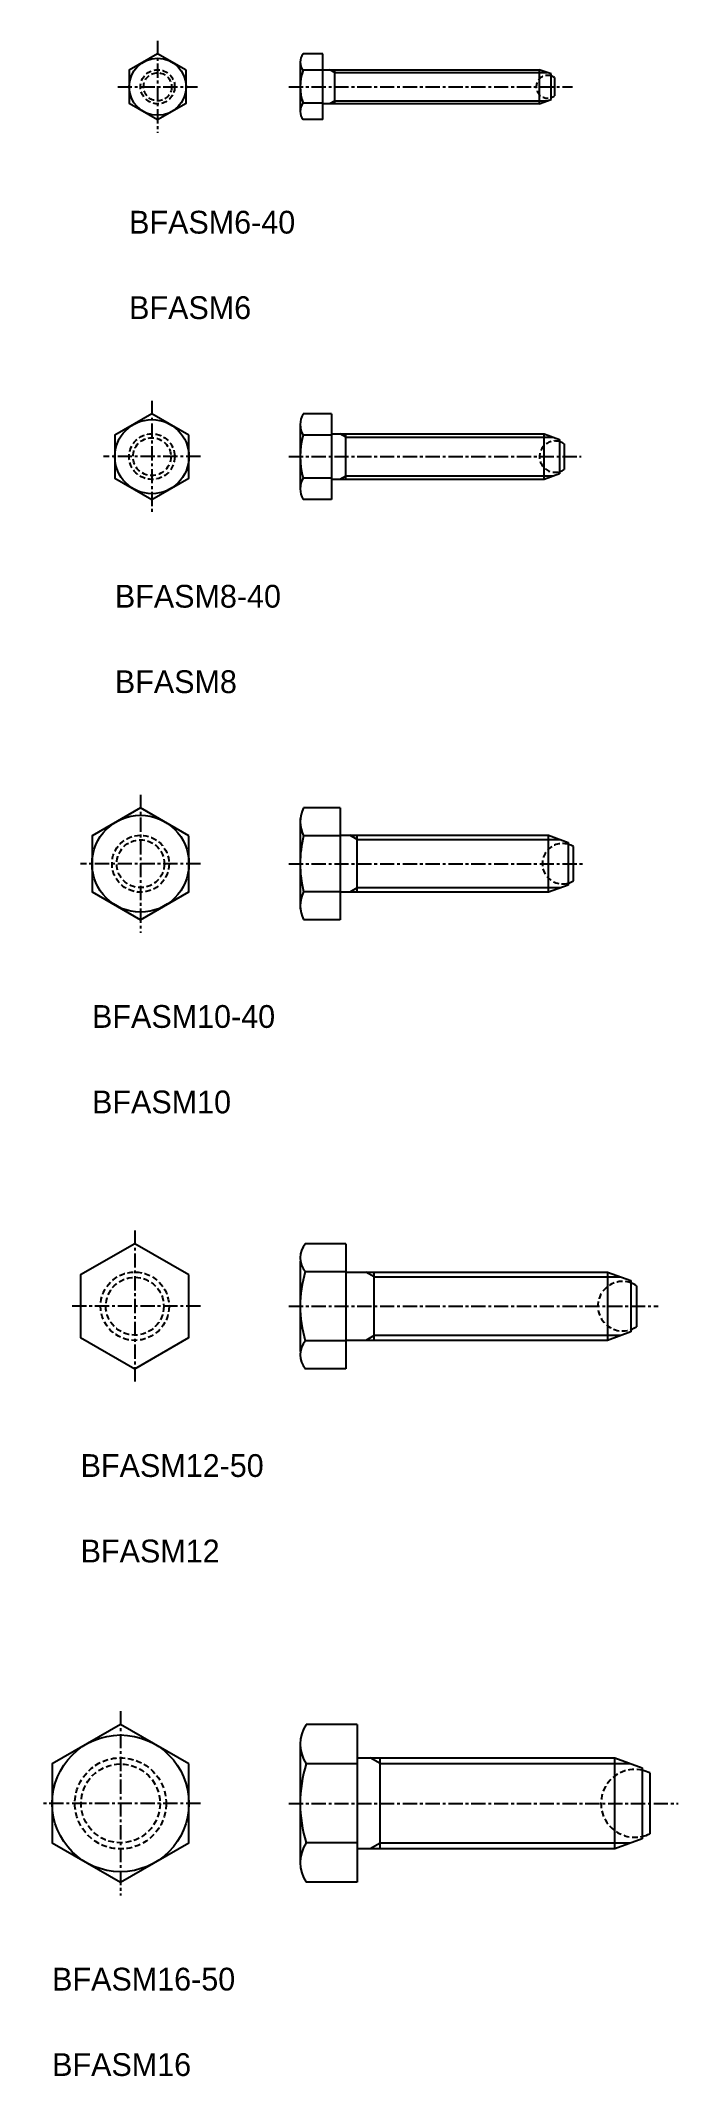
# Model space of a CAD drawing. Extents: x -3423 to -3311, y -902 to -545.
import ezdxf

# ---------------------------------------------------------------- set-up
doc = ezdxf.new("R2010")
doc.units = 0
doc.header["$LTSCALE"] = 2
doc.linetypes.add('CENTER', pattern=[2, 1.25, -0.25, 0.25, -0.25])
doc.linetypes.add('DASHED', pattern=[0.75, 0.5, -0.25])
doc.layers.get('0').update_dxf_attribs({"linetype": 'CONTINUOUS'})
doc.layers.add('CENTER', color=1, linetype='CENTER')

msp = doc.modelspace()

# ---------------------------------------------------------------- linework, layer by layer
at = {"color": 7, "linetype": 'CONTINUOUS'}
for p, q in [((-3377.21, -548.61), (-3377.21, -557.27)), ((-3373.21, -547.16), (-3376.71, -547.16)), ((-3373.21, -550.05), (-3376.71, -550.05)), ((-3373.21, -558.71), (-3373.21, -547.16)), ((-3373.21, -555.83), (-3376.71, -555.83)), ((-3373.21, -558.71), (-3376.71, -558.71)), ((-3371.71, -610.35), (-3376.71, -610.35)), ((-3371.71, -610.35), (-3371.71, -625.36)), ((-3377.21, -612.23), (-3377.21, -623.49)), ((-3371.71, -614.1), (-3376.71, -614.1)), ((-3371.71, -621.61), (-3376.71, -621.61)), ((-3371.71, -625.36), (-3376.71, -625.36)), ((-3377.21, -681.37), (-3377.21, -697.25)), ((-3370.21, -679.5), (-3376.61, -679.5)), ((-3370.21, -679.5), (-3370.21, -699.13)), ((-3370.21, -684.4), (-3376.61, -684.4)), ((-3370.21, -694.22), (-3376.61, -694.22)), ((-3370.21, -699.13), (-3376.61, -699.13)), ((-3369.21, -756.01), (-3376.31, -756.01)), ((-3369.21, -756.01), (-3369.21, -777.94)), ((-3377.21, -759.04), (-3377.21, -774.91)), ((-3369.21, -760.91), (-3376.31, -760.91)), ((-3369.21, -773.04), (-3376.31, -773.04)), ((-3369.21, -777.94), (-3376.31, -777.94)), ((-3367.21, -840.37), (-3376.16, -840.37)), ((-3367.21, -840.37), (-3367.21, -868.08)), ((-3377.21, -843.83), (-3377.21, -864.62)), ((-3367.21, -847.3), (-3376.16, -847.3)), ((-3367.21, -861.15), (-3376.16, -861.15)), ((-3367.21, -868.08), (-3376.16, -868.08))]:
    msp.add_line(p, q, dxfattribs=at)
for p, q in [((-3373.21, -549.94), (-3335.27, -549.94)), ((-3371.21, -549.94), (-3371.21, -555.94)), ((-3335.27, -549.94), (-3335.27, -555.94)), ((-3333.21, -550.69), (-3335.27, -549.94)), ((-3333.21, -555.19), (-3333.21, -550.69)), ((-3332.61, -551.34), (-3332.61, -554.54)), ((-3335.27, -555.94), (-3373.21, -555.94)), ((-3353.3, -555.44), (-3353.3, -555.44)), ((-3342.85, -555.44), (-3342.85, -555.44)), ((-3335.27, -555.94), (-3333.21, -555.19)), ((-3371.71, -613.86), (-3334.45, -613.86)), ((-3369.21, -621.86), (-3369.21, -613.86)), ((-3334.45, -613.86), (-3331.71, -614.86)), ((-3334.45, -621.86), (-3334.45, -613.86)), ((-3331.71, -614.86), (-3331.71, -620.86)), ((-3330.91, -615.61), (-3330.91, -620.11)), ((-3331.71, -620.86), (-3334.45, -621.86)), ((-3334.45, -621.86), (-3371.71, -621.86)), ((-3370.21, -684.31), (-3333.64, -684.31)), ((-3367.21, -694.31), (-3367.21, -684.31)), ((-3333.64, -684.31), (-3330.21, -685.56)), ((-3333.64, -694.31), (-3333.64, -684.31)), ((-3330.21, -685.56), (-3330.21, -693.06)), ((-3329.31, -686.31), (-3329.31, -692.31)), ((-3330.21, -693.06), (-3333.64, -694.31)), ((-3333.64, -694.31), (-3370.21, -694.31)), ((-3344.96, -693.56), (-3344.96, -693.56)), ((-3335.44, -693.56), (-3335.44, -693.56)), ((-3369.21, -760.97), (-3323.33, -760.97)), ((-3364.21, -772.97), (-3364.21, -760.97)), ((-3323.33, -760.97), (-3319.21, -762.47)), ((-3323.33, -760.97), (-3323.33, -772.97)), ((-3319.21, -762.47), (-3319.21, -771.47)), ((-3318.21, -763.37), (-3318.21, -770.57)), ((-3319.21, -771.47), (-3323.33, -772.97)), ((-3323.33, -772.97), (-3369.21, -772.97)), ((-3367.21, -846.23), (-3322.01, -846.23)), ((-3363.21, -862.23), (-3363.21, -846.23)), ((-3322.01, -846.23), (-3317.21, -847.98)), ((-3322.01, -862.23), (-3322.01, -846.23)), ((-3317.21, -847.98), (-3317.21, -860.48)), ((-3315.91, -848.88), (-3315.91, -859.58)), ((-3317.21, -860.48), (-3322.01, -862.23)), ((-3322.01, -862.23), (-3367.21, -862.23)), ((-3319.24, -861.23), (-3319.24, -861.23))]:
    msp.add_line(p, q)
at = {"color": 3, "linetype": 'CONTINUOUS'}
for p, q in [((-3371.21, -550.44), (-3372.07, -549.94)), ((-3371.21, -555.44), (-3372.07, -555.94)), ((-3369.21, -614.46), (-3370.25, -613.86)), ((-3369.21, -621.26), (-3370.25, -621.86)), ((-3367.21, -685.06), (-3368.51, -684.31)), ((-3367.21, -693.56), (-3368.51, -694.31)), ((-3364.21, -761.82), (-3365.68, -760.97)), ((-3364.21, -772.12), (-3365.68, -772.97)), ((-3363.21, -847.23), (-3364.94, -846.23)), ((-3363.21, -861.23), (-3364.94, -862.23))]:
    msp.add_line(p, q, dxfattribs=at)
at = {"color": 3}
for p, q in [((-3371.21, -550.44), (-3333.89, -550.44)), ((-3333.89, -555.44), (-3371.21, -555.44)), ((-3369.21, -614.46), (-3332.81, -614.46)), ((-3332.81, -621.26), (-3369.21, -621.26)), ((-3367.21, -685.06), (-3331.58, -685.06)), ((-3331.58, -693.56), (-3367.21, -693.56)), ((-3364.21, -761.82), (-3320.99, -761.82)), ((-3320.99, -772.12), (-3364.21, -772.12)), ((-3363.21, -847.23), (-3319.27, -847.23)), ((-3319.27, -861.23), (-3363.21, -861.23))]:
    msp.add_line(p, q, dxfattribs=at)
at = {"color": 7, "linetype": 'CONTINUOUS'}
for points in [[(-3397.21, -550.05), (-3402.21, -547.16), (-3407.21, -550.05), (-3407.21, -555.83), (-3402.21, -558.71), (-3397.21, -555.83)], [(-3396.71, -614.1), (-3403.21, -610.35), (-3409.71, -614.1), (-3409.71, -621.61), (-3403.21, -625.36), (-3396.71, -621.61)], [(-3396.71, -684.4), (-3405.21, -679.5), (-3413.71, -684.4), (-3413.71, -694.22), (-3405.21, -699.13), (-3396.71, -694.22)], [(-3396.71, -761.49), (-3406.21, -756.01), (-3415.71, -761.49), (-3415.71, -772.46), (-3406.21, -777.94), (-3396.71, -772.46)], [(-3396.71, -847.3), (-3408.71, -840.37), (-3420.71, -847.3), (-3420.71, -861.15), (-3408.71, -868.08), (-3396.71, -861.15)]]:
    msp.add_lwpolyline(points, close=True, dxfattribs=at)
for centre, radius in [((-3402.21, -552.94), 5), ((-3403.21, -617.86), 6.5), ((-3405.21, -689.31), 8.5), ((-3408.71, -854.23), 12)]:
    msp.add_circle(centre, radius, dxfattribs=at)
at = {"color": 3, "linetype": 'DASHED'}
for centre, radius in [((-3402.21, -552.94), 3), ((-3402.21, -552.94), 2.46), ((-3403.21, -617.86), 4), ((-3403.21, -617.86), 3.32), ((-3405.21, -689.31), 5), ((-3405.21, -689.31), 4.19), ((-3406.21, -766.97), 6), ((-3406.21, -766.97), 5.08), ((-3408.71, -854.23), 8), ((-3408.71, -854.23), 6.92)]:
    msp.add_circle(centre, radius, dxfattribs=at)
at = {"color": 7, "linetype": 'CONTINUOUS'}
for centre, radius, start, end in [((-3374.87, -548.61), 2.33, 141.7868, 218.2132), ((-3368.62, -552.94), 8.58, 160.3471, 199.6529), ((-3374.87, -557.27), 2.33, 141.7868, 218.2132), ((-3373.44, -612.23), 3.77, 150.1583, 209.8417), ((-3362.87, -617.86), 14.33, 164.8218, 195.1782), ((-3373.44, -623.49), 3.77, 150.1583, 209.8417), ((-3371.89, -681.95), 5.32, 152.5188, 207.4812), ((-3356.84, -689.31), 20.37, 166.0589, 193.9411), ((-3371.89, -696.67), 5.32, 152.5188, 207.4812), ((-3373.4, -758.46), 3.8, 139.8091, 220.1909), ((-3356.33, -766.97), 20.88, 163.1191, 196.8809), ((-3373.4, -775.49), 3.8, 139.8091, 220.1909), ((-3370.97, -843.83), 6.24, 146.287, 213.713), ((-3353.86, -854.23), 23.35, 162.7364, 197.2636), ((-3370.97, -864.62), 6.24, 146.287, 213.713)]:
    msp.add_arc(centre, radius, start, end, dxfattribs=at)
at = {"color": 3, "linetype": 'DASHED'}
for centre, radius, start, end in [((-3333.81, -552.94), 2, 72.5424, 287.4576), ((-3332.49, -617.86), 2.75, 73.4979, 286.5021), ((-3331.2, -689.31), 3.55, 73.6721, 286.3279), ((-3320.65, -766.97), 4.35, 70.643, 289.357), ((-3318.51, -854.23), 5.95, 77.3419, 282.6581)]:
    msp.add_arc(centre, radius, start, end, dxfattribs=at)
for centre, radius, start, end in [((-3333.81, -552.94), 2, 53.1301, 72.5424), ((-3333.81, -552.94), 2, 287.4576, 306.8699), ((-3332.49, -617.86), 2.75, 54.9032, 73.4979), ((-3332.49, -617.86), 2.75, 286.5021, 305.0968), ((-3331.2, -689.31), 3.55, 57.6795, 73.6721), ((-3331.2, -689.31), 3.55, 286.3279, 302.3205), ((-3320.65, -766.97), 4.35, 55.8516, 70.643), ((-3320.65, -766.97), 4.35, 289.357, 304.1484), ((-3318.51, -854.23), 5.95, 64.0478, 77.3419), ((-3318.51, -854.23), 5.95, 282.6581, 295.9522)]:
    msp.add_arc(centre, radius, start, end)
at = {"layer": 'CENTER', "color": 1, "linetype": 'CENTER'}
for p, q in [((-3402.21, -544.86), (-3402.21, -561.02)), ((-3409.21, -552.94), (-3395.21, -552.94)), ((-3379.21, -552.94), (-3329.46, -552.94)), ((-3403.21, -608.04), (-3403.21, -627.67)), ((-3394.71, -617.86), (-3411.71, -617.86)), ((-3379.21, -617.86), (-3327.91, -617.86)), ((-3405.21, -677.19), (-3405.21, -701.44)), ((-3394.71, -689.31), (-3415.71, -689.31)), ((-3379.21, -689.31), (-3327.41, -689.31)), ((-3406.21, -753.7), (-3406.21, -780.25)), ((-3394.71, -766.97), (-3417.71, -766.97)), ((-3379.21, -766.97), (-3314.41, -766.97)), ((-3408.71, -838.06), (-3408.71, -870.39)), ((-3394.71, -854.23), (-3422.71, -854.23)), ((-3379.21, -854.23), (-3310.91, -854.23))]:
    msp.add_line(p, q, dxfattribs=at)

# ---------------------------------------------------------------- texts
for s, p in [('BFASM6-40', (-3407.21, -578.71)), ('BFASM6', (-3407.21, -593.71)), ('BFASM8-40', (-3409.71, -644.36)), ('BFASM8', (-3409.71, -659.36)), ('BFASM10-40', (-3413.71, -718.12)), ('BFASM10', (-3413.71, -733.12)), ('BFASM12-50', (-3415.71, -796.94)), ('BFASM12', (-3415.71, -811.94)), ('BFASM16-50', (-3420.71, -887.08)), ('BFASM16', (-3420.71, -902.08))]:
    msp.add_text(s, height=4).set_placement(p)

doc.saveas('drawing.dxf')
